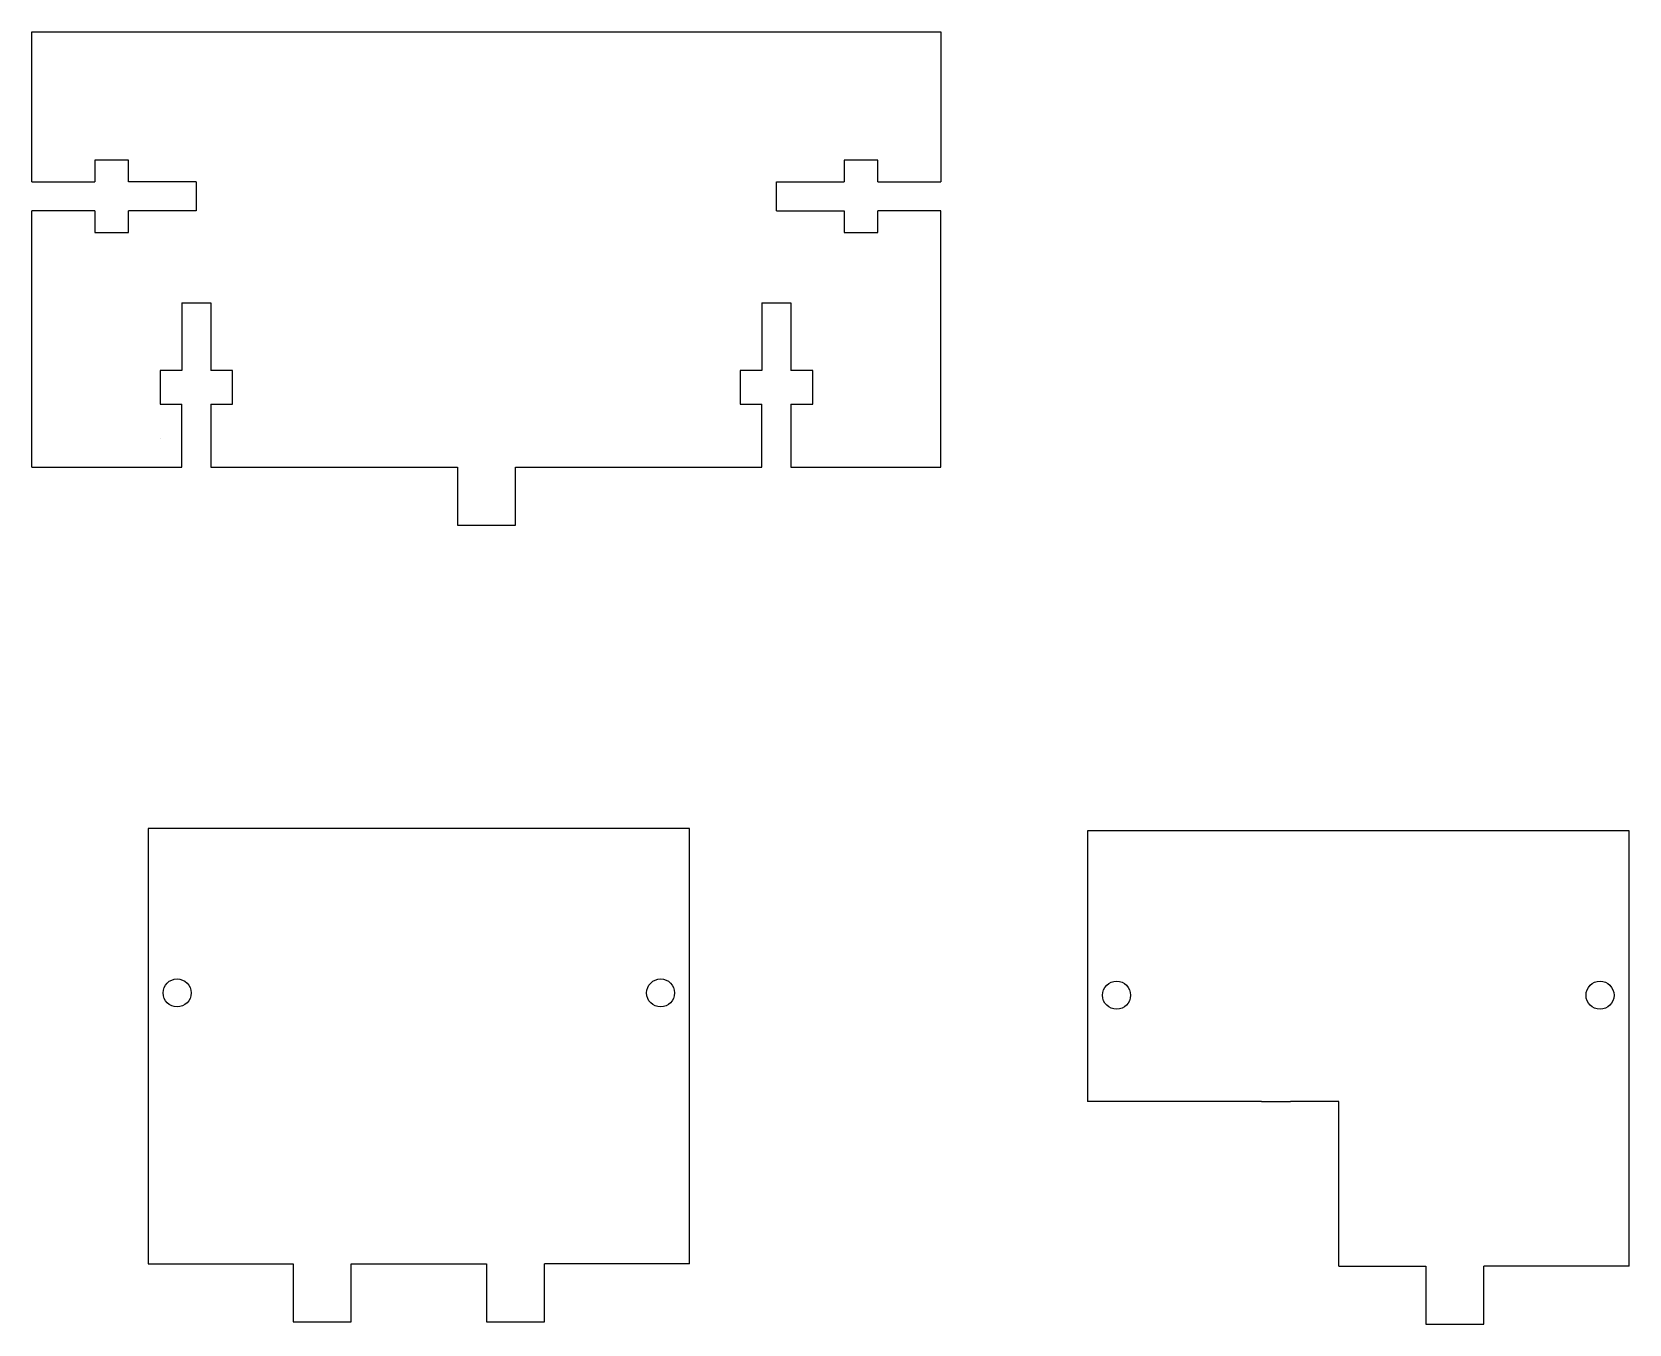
# Model space of a CAD drawing. Header units: inches. Extents: x -108 to 57, y -58 to 76.
import ezdxf

# ---------------------------------------------------------------- set-up
doc = ezdxf.new("R2010")
doc.units = ezdxf.units.IN
doc.header["$MEASUREMENT"] = 0

msp = doc.modelspace()

# ---------------------------------------------------------------- linework, layer by layer
for p, q in [((-108.22, 75.83), (-14.22, 75.83)), ((-108.22, 60.33), (-108.22, 75.83)), ((-14.22, 75.83), (-14.22, 60.33)), ((-98.22, 62.58), (-101.72, 62.58)), ((-101.72, 62.58), (-101.72, 60.33)), ((-98.22, 60.33), (-98.22, 62.58)), ((-20.72, 62.58), (-24.22, 62.58)), ((-24.22, 62.58), (-24.22, 60.33)), ((-20.72, 60.33), (-20.72, 62.58)), ((-108.22, 60.33), (-101.72, 60.33)), ((-91.22, 60.33), (-98.22, 60.33)), ((-91.22, 60.33), (-91.22, 57.33)), ((-31.22, 57.33), (-31.22, 60.33)), ((-31.22, 60.33), (-24.22, 60.33)), ((-20.72, 60.33), (-14.22, 60.33)), ((-101.72, 57.33), (-108.22, 57.33)), ((-108.22, 30.83), (-108.22, 57.33)), ((-101.72, 57.33), (-101.72, 55.08)), ((-91.22, 57.33), (-98.22, 57.33)), ((-98.22, 55.08), (-98.22, 57.33)), ((-31.22, 57.33), (-24.22, 57.33)), ((-24.22, 57.33), (-24.22, 55.08)), ((-14.22, 57.33), (-20.72, 57.33)), ((-20.72, 55.08), (-20.72, 57.33)), ((-14.22, 30.83), (-14.22, 57.33)), ((-101.72, 55.08), (-98.22, 55.08)), ((-24.22, 55.08), (-20.72, 55.08)), ((-92.72, 47.83), (-89.72, 47.83)), ((-92.72, 47.83), (-92.72, 40.83)), ((-89.72, 47.83), (-89.72, 40.83)), ((-32.72, 47.83), (-29.72, 47.83)), ((-32.72, 47.83), (-32.72, 40.83)), ((-29.72, 47.83), (-29.72, 40.83)), ((-92.72, 40.83), (-94.97, 40.83)), ((-94.97, 40.83), (-94.97, 37.33)), ((-87.47, 40.83), (-89.72, 40.83)), ((-87.47, 37.33), (-87.47, 40.83)), ((-32.72, 40.83), (-34.97, 40.83)), ((-34.97, 40.83), (-34.97, 37.33)), ((-27.47, 40.83), (-29.72, 40.83)), ((-27.47, 37.33), (-27.47, 40.83)), ((-94.97, 37.33), (-92.72, 37.33)), ((-92.72, 30.83), (-92.72, 37.33)), ((-89.72, 37.33), (-89.72, 30.83)), ((-89.72, 37.33), (-87.47, 37.33)), ((-34.97, 37.33), (-32.72, 37.33)), ((-32.72, 30.83), (-32.72, 37.33)), ((-29.72, 37.33), (-29.72, 30.83)), ((-29.72, 37.33), (-27.47, 37.33)), ((-94.97, 33.83), (-94.97, 33.83)), ((-108.22, 30.83), (-92.72, 30.83)), ((-89.72, 30.83), (-64.22, 30.83)), ((-64.22, 30.83), (-64.22, 24.83)), ((-58.22, 24.83), (-58.22, 30.83)), ((-58.22, 30.83), (-32.72, 30.83)), ((-29.72, 30.83), (-14.22, 30.83)), ((-64.22, 24.83), (-58.22, 24.83)), ((-40.2, -6.55), (-96.2, -6.55)), ((-96.2, -6.55), (-96.2, -51.55)), ((-40.2, -51.55), (-40.2, -6.55)), ((56.96, -6.79), (0.96, -6.79)), ((0.96, -6.79), (0.96, -34.79)), ((56.96, -51.79), (56.96, -6.79)), ((18.96, -34.79), (0.96, -34.79)), ((18.96, -34.79), (21.96, -34.79)), ((26.96, -34.79), (21.96, -34.79)), ((26.96, -51.79), (26.96, -34.79)), ((-96.2, -51.55), (-81.2, -51.55)), ((-81.2, -51.55), (-81.2, -54.55)), ((-75.2, -57.55), (-75.2, -51.55)), ((-75.2, -51.55), (-61.2, -51.55)), ((-61.2, -51.55), (-61.2, -54.55)), ((-55.2, -57.55), (-55.2, -51.55)), ((-40.2, -51.55), (-55.2, -51.55)), ((26.96, -51.79), (35.96, -51.79)), ((35.96, -51.79), (35.96, -54.79)), ((41.96, -57.79), (41.96, -51.79)), ((56.96, -51.79), (41.96, -51.79)), ((-81.2, -54.55), (-81.2, -57.55)), ((-61.2, -54.55), (-61.2, -57.55)), ((35.96, -54.79), (35.96, -57.79)), ((-81.2, -57.55), (-75.2, -57.55)), ((-61.2, -57.55), (-55.2, -57.55)), ((35.96, -57.79), (41.96, -57.79))]:
    msp.add_line(p, q)
for centre in [(-93.2, -23.55), (-43.2, -23.55), (3.96, -23.79), (53.96, -23.79)]:
    msp.add_circle(centre, 1.45)

doc.saveas('drawing.dxf')
